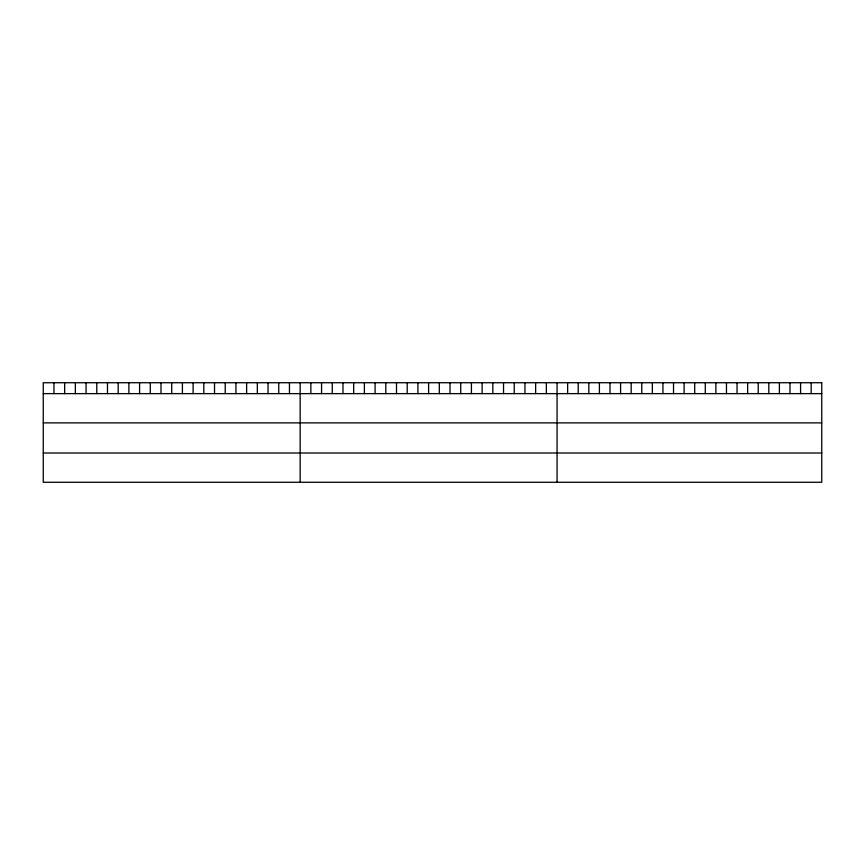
<?xml version="1.0" encoding="UTF-8"?>
<svg xmlns="http://www.w3.org/2000/svg" width="865" height="865" viewBox="0 0 865 865"><rect width="100%" height="100%" fill="white"/><g stroke="black" fill="none" stroke-linecap="round" stroke-linejoin="round"><path stroke-width="1.3" d="M43.25 393.629L821.75 393.629M43.25 422.877L821.75 422.877M43.25 453.011L821.75 453.011M811.165 382.73L811.165 393.629M800.579 382.73L800.579 393.629M789.983 382.73L789.983 393.629M779.397 382.73L779.397 393.629M768.812 382.73L768.812 393.629M758.227 382.73L758.227 393.629M747.641 382.73L747.641 393.629M737.045 382.73L737.045 393.629M726.459 382.73L726.459 393.629M715.874 382.73L715.874 393.629M705.289 382.73L705.289 393.629M694.703 382.73L694.703 393.629M684.107 382.73L684.107 393.629M673.521 382.73L673.521 393.629M662.936 382.73L662.936 393.629M652.351 382.73L652.351 393.629M641.765 382.73L641.765 393.629M631.169 382.73L631.169 393.629M620.583 382.73L620.583 393.629M609.998 382.73L609.998 393.629M599.413 382.73L599.413 393.629M588.827 382.73L588.827 393.629M578.231 382.73L578.231 393.629M567.645 382.73L567.645 393.629M557.06 382.73L557.06 482.27M546.356 382.73L546.356 393.629M535.651 382.73L535.651 393.629M524.947 382.73L524.947 393.629M514.243 382.73L514.243 393.629M503.538 382.73L503.538 393.629M492.834 382.73L492.834 393.629M482.129 382.73L482.129 393.629M471.425 382.73L471.425 393.629M460.721 382.73L460.721 393.629M450.016 382.73L450.016 393.629M439.312 382.73L439.312 393.629M428.608 382.73L428.608 393.629M417.903 382.73L417.903 393.629M407.199 382.73L407.199 393.629M396.494 382.73L396.494 393.629M385.79 382.73L385.79 393.629M375.086 382.73L375.086 393.629M364.381 382.73L364.381 393.629M353.677 382.73L353.677 393.629M342.973 382.73L342.973 393.629M332.268 382.73L332.268 393.629M321.564 382.73L321.564 393.629M310.859 382.73L310.859 393.629M300.155 382.73L300.155 482.27M289.451 382.73L289.451 393.629M278.746 382.73L278.746 393.629M268.042 382.73L268.042 393.629M257.338 382.73L257.338 393.629M246.633 382.73L246.633 393.629M235.929 382.73L235.929 393.629M225.224 382.73L225.224 393.629M214.52 382.73L214.52 393.629M203.816 382.73L203.816 393.629M193.111 382.73L193.111 393.629M182.407 382.73L182.407 393.629M171.703 382.73L171.703 393.629M160.998 382.73L160.998 393.629M150.294 382.73L150.294 393.629M139.589 382.73L139.589 393.629M128.885 382.73L128.885 393.629M118.181 382.73L118.181 393.629M107.476 382.73L107.476 393.629M96.772 382.73L96.772 393.629M86.067 382.73L86.067 393.629M75.363 382.73L75.363 393.629M64.659 382.73L64.659 393.629M53.954 382.73L53.954 393.629M821.75 382.73L43.25 382.73L43.25 482.27L821.75 482.27L821.75 382.73"/></g></svg>
